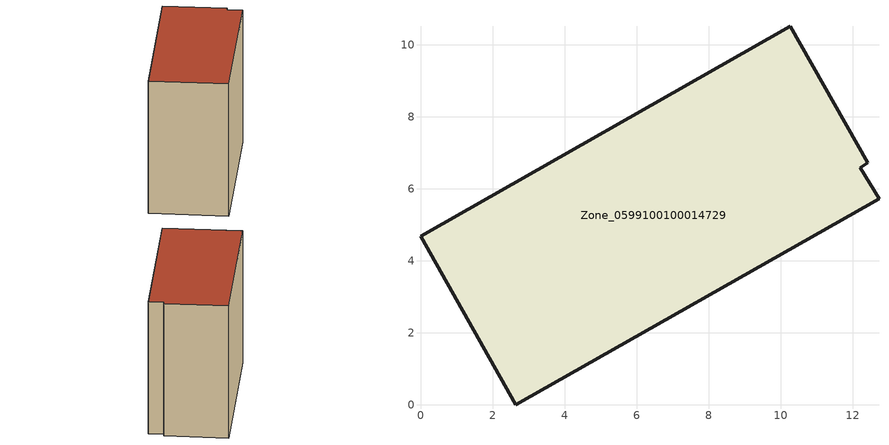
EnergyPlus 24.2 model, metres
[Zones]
Zone_0599100100014729
 floor ground (C_G): 12.41,6.72 12.2,6.59 12.73,5.72 2.65,0 0,4.68 10.26,10.51 z0
 wall outside (C_F): 12.41,6.72 10.26,10.51 0,4.68 2.65,0 12.73,5.72 12.2,6.59 12.41,6.72 z0:9.72
 roof outside (C_R): 12.2,6.59 12.41,6.72 10.26,10.51 0,4.68 2.65,0 12.73,5.72 z9.72
[BUILDING]
Pand.0599100100014729: North Axis=0; Terrain=City; Loads Convergence Tolerance Value=0.04; Temperature Convergence Tolerance Value=0.4; Solar Distribution=FullExterior; Maximum Number of Warmup Days=25; Minimum Number of Warmup Days=1
[Site:Location]
Rotterdam.The.Hague.AP_ZH_NLD Design_Conditions: Latitude=51.96; Longitude=4.45; Time Zone=1; Elevation=-4.5
[SITE:GROUNDTEMPERATURE:BUILDINGSURFACE]
18, 18, 18, 18, 18, 18, 18, 18, 18, 18, 18, 18
[MATERIAL] Thermal Absorptance=0.9; Solar Absorptance=0.7; Visible Absorptance=0.7
Name | Roughness | Thickness | Conductivity | Density | Specific Heat
G.TI.2015-2018 | MediumSmooth | 0.15 | 0.0428571 | 540 | 1210
F.TI.2015-2018 | Rough | 0.3 | 0.0666667 | 1920 | 840
R.TI.2015-2018 | MediumRough | 0.2 | 0.0333333 | 1500 | 1000
[CONSTRUCTION]
C_G: G.TI.2015-2018
C_F: F.TI.2015-2018
C_R: R.TI.2015-2018
[ZONE]
Zone_0599100100014729: Type=1; Multiplier=1; Ceiling Height=Autocalculate; Volume=Autocalculate; Floor Area=autocalculate; Part of Total Floor Area=Yes
[ZONEINFILTRATION:DESIGNFLOWRATE]
Infil_Zone_0599100100014729: Zone or ZoneList or Space or SpaceList=Zone_0599100100014729; Schedule=AlwaysOn; Design Flow Rate Calculation Method=Flow/Area; Flow Rate per Floor Area=0.0015; Constant Term Coefficient=1; Temperature Term Coefficient=0; Velocity Term Coefficient=0; Velocity Squared Term Coefficient=0
[HVACTEMPLATE:ZONE:IDEALLOADSAIRSYSTEM]
Zone_0599100100014729: Maximum Heating Supply Air Temperature=50; Minimum Cooling Supply Air Temperature=13; Maximum Heating Supply Air Humidity Ratio=0.0156; Minimum Cooling Supply Air Humidity Ratio=0.0077; Heating Limit=NoLimit; Cooling Limit=NoLimit; Dehumidification Control Type=ConstantSensibleHeatRatio; Cooling Sensible Heat Ratio=0.7; Dehumidification Setpoint=60; Humidification Control Type=None; Humidification Setpoint=30; Outdoor Air Method=None; Outdoor Air Flow Rate per Person=0.00944; Outdoor Air Flow Rate per Zone Floor Area=0; Outdoor Air Flow Rate per Zone=0; Demand Controlled Ventilation Type=None; Outdoor Air Economizer Type=NoEconomizer; Heat Recovery Type=None; Sensible Heat Recovery Effectiveness=0.7; Latent Heat Recovery Effectiveness=0.65
[ZONECONTROL:THERMOSTAT]
ThermostatControl_Zone_0599100100014729: Zone or ZoneList=Zone_0599100100014729; Control Type Schedule=DualSetpointControlType; Control 1=Thermostat_Zone_0599100100014729; Temperature Difference Between Cutout And Setpoint=0
[THERMOSTATSETPOINT:DUALSETPOINT]
Thermostat_Zone_0599100100014729: Heating Setpoint Temperature Schedule=HeatingSetpoint_Zone_0599100100014729; Cooling Setpoint Temperature Schedule=CoolingSetpoint_Zone_0599100100014729
[SCHEDULE:COMPACT]
HeatingSetpoint_Zone_0599100100014729: Through: 12/31, For: AllDays, Until: 24:00, 21
CoolingSetpoint_Zone_0599100100014729: Through: 12/31, For: AllDays, Until: 24:00, 24
DualSetpointControlType: Through: 12/31, For: AllDays, Until: 24:00, 4
AlwaysOn: Through: 12/31, For: AllDays, Until: 24:00, 1
